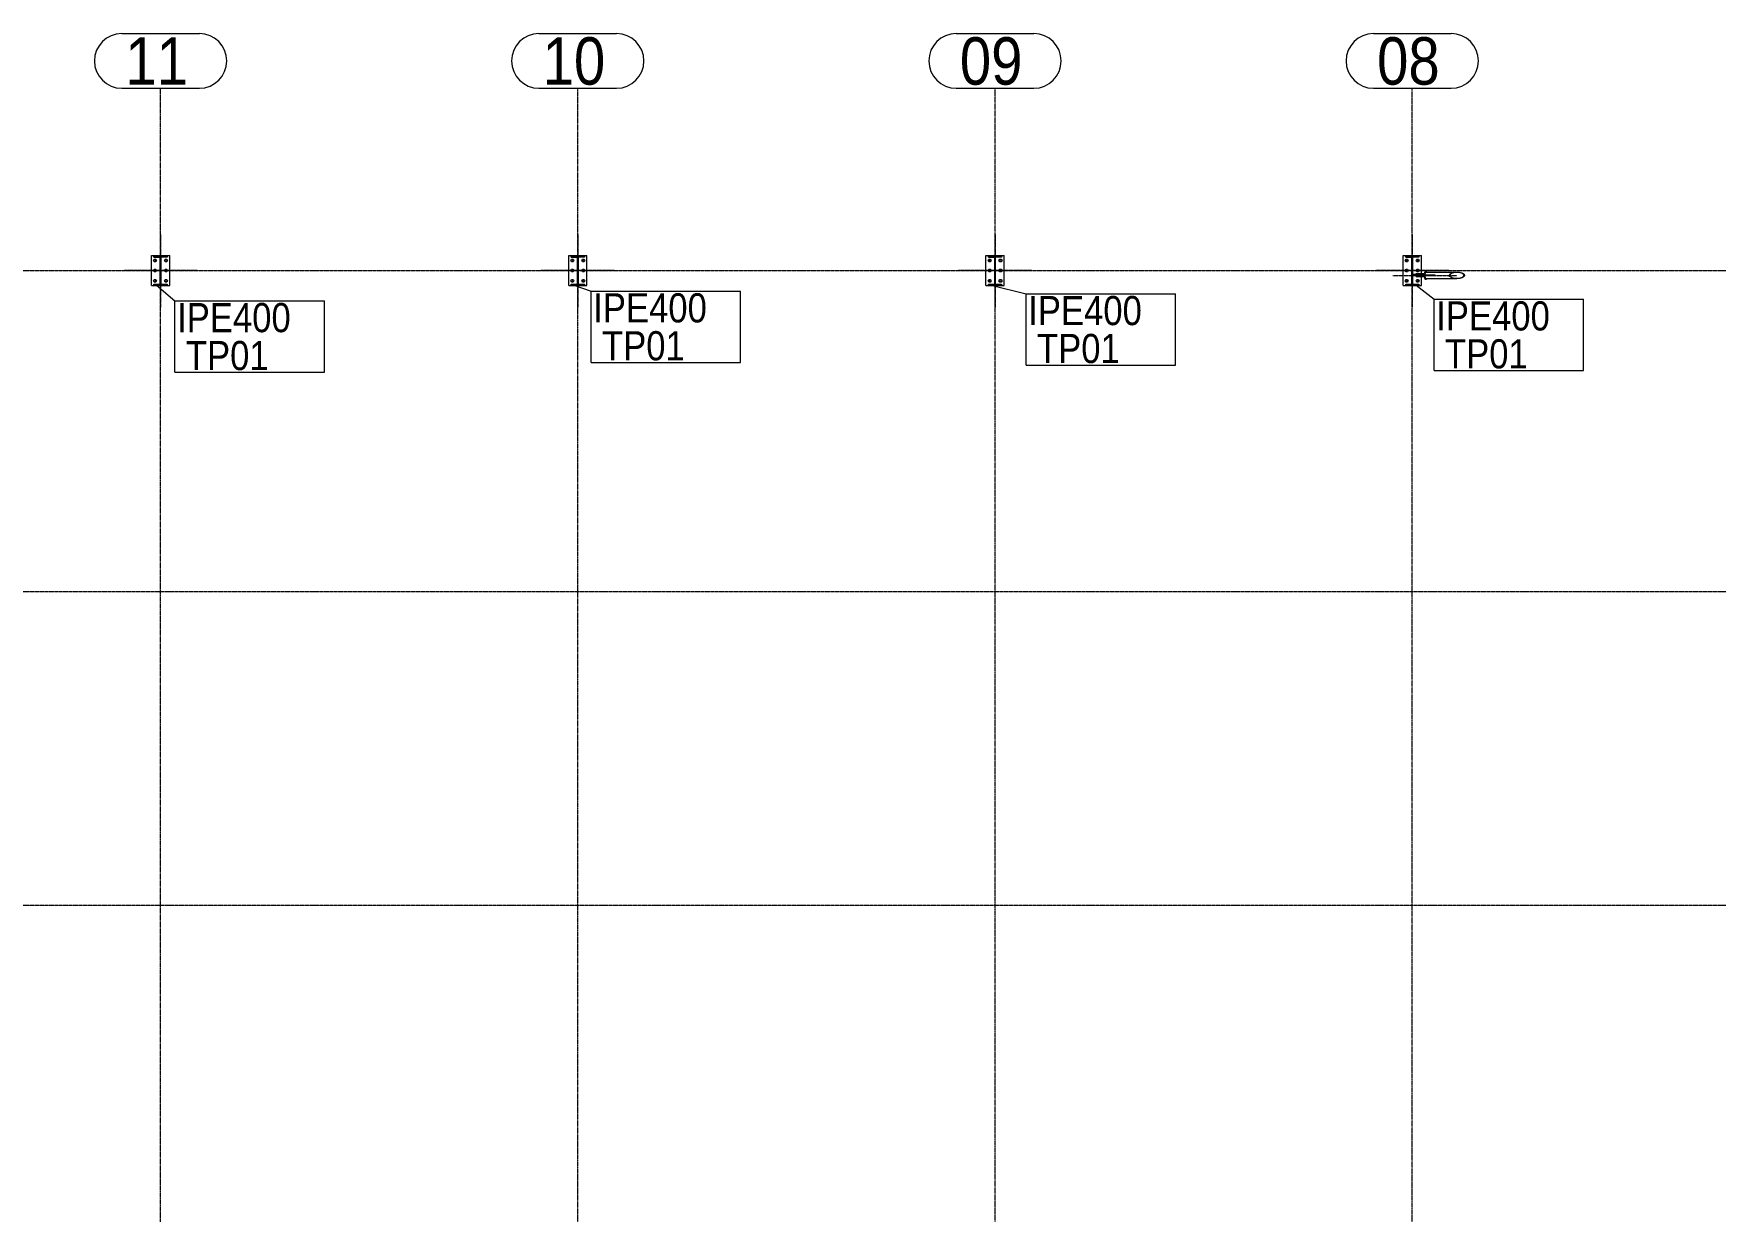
# Model space of a CAD drawing. Header units: millimetres. Extents: x 178198 to 9785548, y 9608 to 2087470.
# Drawn here: x 8527230 to 8988342, y 1764438 to 2087470 of the extents above; entities that cross this region are included whole.
import ezdxf

# ---------------------------------------------------------------- set-up
doc = ezdxf.new("R2010")
doc.units = ezdxf.units.MM
doc.linetypes.add('XKITLINE00', pattern=[0])
doc.linetypes.add('XKITLINE03', pattern=[6, 3, -1, 1, -1])
for name, color, linetype, lineweight in [('Bolt', 7, 'Continuous', 0), ('Part', 2, 'Continuous', 0), ('PartMark', 3, 'Continuous', 0), ('S-GRID', 1, 'Continuous', 0)]:
    doc.layers.add(name, color=color, linetype=linetype, lineweight=lineweight)
doc.styles.add('Arial', font='arial.ttf', dxfattribs={"height": 2.034003})

msp = doc.modelspace()

# ---------------------------------------------------------------- linework, layer by layer
at = {"layer": 'Bolt', "linetype": 'XKITLINE00', "lineweight": 0}
for p, q in [((8906292.57613, 2021670.0044), (8908504.59503, 2021670.0044)), ((8906292.57613, 2021470.0044), (8906292.57613, 2021670.0044)), ((8906292.57613, 2020870.0044), (8906292.57613, 2021070.0044)), ((8906292.57613, 2020870.0044), (8908504.59503, 2020870.0044)), ((8906472.93235, 2021470.0044), (8906472.93235, 2021670.0044)), ((8906472.93235, 2020870.0044), (8906472.93235, 2021070.0044)), ((8906783.34607, 2021470.0044), (8906783.34607, 2021670.0044)), ((8906783.34607, 2020870.0044), (8906783.34607, 2021070.0044)), ((8906913.40358, 2021470.0044), (8906913.40358, 2021670.0044)), ((8906913.40358, 2020870.0044), (8906913.40358, 2021070.0044)), ((8906973.52393, 2021470.0044), (8906973.52393, 2021670.0044)), ((8906973.52393, 2020870.0044), (8906973.52393, 2021070.0044)), ((8907283.93765, 2021470.0044), (8907283.93765, 2021670.0044)), ((8907283.93765, 2020870.0044), (8907283.93765, 2021070.0044)), ((8907383.176, 2021470.0044), (8907383.176, 2021670.0044)), ((8907383.176, 2020870.0044), (8907383.176, 2021070.0044)), ((8907563.53222, 2021470.0044), (8907563.53222, 2021670.0044)), ((8907563.53222, 2020870.0044), (8907563.53222, 2021070.0044)), ((8907873.94594, 2021470.0044), (8907873.94594, 2021670.0044)), ((8907873.94594, 2020870.0044), (8907873.94594, 2021070.0044)), ((8908004.00345, 2021470.0044), (8908004.00345, 2021670.0044)), ((8908004.00345, 2020870.0044), (8908004.00345, 2021070.0044)), ((8908064.1238, 2021470.0044), (8908064.1238, 2021670.0044)), ((8908064.1238, 2020870.0044), (8908064.1238, 2021070.0044)), ((8908374.53752, 2021470.0044), (8908374.53752, 2021670.0044)), ((8908374.53752, 2020870.0044), (8908374.53752, 2021070.0044)), ((8908504.59503, 2021470.0044), (8908504.59503, 2021670.0044)), ((8908504.59503, 2020870.0044), (8908504.59503, 2020985.86207))]:
    msp.add_line(p, q, dxfattribs=at)
at = {"layer": 'Part', "linetype": 'XKITLINE03', "lineweight": 0}
for p, q in [((8562030.51082, 2032470.00443), (8562030.51082, 2012470.00443)), ((8676430.51082, 2032470.00443), (8676430.51082, 2012470.00443)), ((8790830.51082, 2032470.00443), (8790830.51082, 2012470.00443)), ((8905230.51082, 2032470.00443), (8905230.51082, 2012470.00443)), ((8572030.51082, 2022470.00443), (8552030.51082, 2022470.00443)), ((8686430.51082, 2022470.00443), (8666430.51082, 2022470.00443)), ((8800830.51082, 2022470.00443), (8780830.51082, 2022470.00443)), ((8915230.51082, 2022470.00443), (8895230.51082, 2022470.00443)), ((8899946.15315, 2021170.00443), (8917469.25097, 2021170.00443)), ((8560530.51082, 2019670.00443), (8560530.51082, 2019670.00443)), ((8674930.51082, 2019670.00443), (8674930.51082, 2019670.00443)), ((8789330.51082, 2019670.00443), (8789330.51082, 2019670.00443)), ((8903730.51082, 2019670.00443), (8903730.51082, 2019670.00443))]:
    msp.add_line(p, q, dxfattribs=at)
at = {"layer": 'Part', "linetype": 'XKITLINE00', "lineweight": 0}
for p, q in [((8559530.51082, 2018370.00443), (8559530.51082, 2026570.00443)), ((8559530.51082, 2026570.00443), (8564530.51082, 2026570.00443)), ((8560114.81863, 2025270.00443), (8560322.66473, 2025630.00443)), ((8560322.66473, 2024910.00443), (8560114.81863, 2025270.00443)), ((8560230.51082, 2026200.00443), (8560230.51082, 2026470.00443)), ((8560230.51082, 2026470.00443), (8563830.51082, 2026470.00443)), ((8560230.51082, 2026200.00443), (8561944.51082, 2026200.00443)), ((8560245.38811, 2026200.00443), (8560515.38811, 2026470.00443)), ((8560322.66473, 2025630.00443), (8560738.35692, 2025630.00443)), ((8560738.35692, 2024910.00443), (8560322.66473, 2024910.00443)), ((8560738.35692, 2025630.00443), (8560946.20302, 2025270.00443)), ((8560946.20302, 2025270.00443), (8560738.35692, 2024910.00443)), ((8561944.51082, 2018740.00443), (8561944.51082, 2026200.00443)), ((8563830.51082, 2026200.00443), (8562116.51083, 2026200.00443)), ((8562116.51083, 2026200.00443), (8562116.51083, 2018740.00443)), ((8563114.81863, 2025270.00443), (8563322.66473, 2025630.00443)), ((8563322.66473, 2024910.00443), (8563114.81863, 2025270.00443)), ((8563322.66473, 2025630.00443), (8563738.35692, 2025630.00443)), ((8563738.35692, 2024910.00443), (8563322.66473, 2024910.00443)), ((8563738.35692, 2025630.00443), (8563946.20302, 2025270.00443)), ((8563946.20302, 2025270.00443), (8563738.35692, 2024910.00443)), ((8563830.51082, 2026470.00443), (8563830.51082, 2026200.00443)), ((8564530.51082, 2018370.00443), (8564530.51082, 2026570.00443)), ((8673930.51082, 2018370.00443), (8673930.51082, 2026570.00443)), ((8673930.51082, 2026570.00443), (8678930.51082, 2026570.00443)), ((8674514.81863, 2025270.00443), (8674722.66473, 2025630.00443)), ((8674722.66473, 2024910.00443), (8674514.81863, 2025270.00443)), ((8674630.51082, 2026200.00443), (8674630.51082, 2026470.00443)), ((8674630.51082, 2026470.00443), (8678230.51082, 2026470.00443)), ((8674630.51082, 2026200.00443), (8676344.51082, 2026200.00443)), ((8674645.38811, 2026200.00443), (8674915.38811, 2026470.00443)), ((8674722.66473, 2025630.00443), (8675138.35692, 2025630.00443)), ((8675138.35692, 2024910.00443), (8674722.66473, 2024910.00443)), ((8675138.35692, 2025630.00443), (8675346.20302, 2025270.00443)), ((8675346.20302, 2025270.00443), (8675138.35692, 2024910.00443)), ((8676344.51082, 2018740.00443), (8676344.51082, 2026200.00443)), ((8678230.51082, 2026200.00443), (8676516.51083, 2026200.00443)), ((8676516.51083, 2026200.00443), (8676516.51083, 2018740.00443)), ((8677514.81863, 2025270.00443), (8677722.66473, 2025630.00443)), ((8677722.66473, 2024910.00443), (8677514.81863, 2025270.00443)), ((8677722.66473, 2025630.00443), (8678138.35692, 2025630.00443)), ((8678138.35692, 2024910.00443), (8677722.66473, 2024910.00443)), ((8678138.35692, 2025630.00443), (8678346.20302, 2025270.00443)), ((8678346.20302, 2025270.00443), (8678138.35692, 2024910.00443)), ((8678230.51082, 2026470.00443), (8678230.51082, 2026200.00443)), ((8678930.51082, 2018370.00443), (8678930.51082, 2026570.00443)), ((8788330.51082, 2018370.00443), (8788330.51082, 2026570.00443)), ((8788330.51082, 2026570.00443), (8793330.51082, 2026570.00443)), ((8788914.81863, 2025270.00443), (8789122.66473, 2025630.00443)), ((8789122.66473, 2024910.00443), (8788914.81863, 2025270.00443)), ((8789030.51082, 2026200.00443), (8789030.51082, 2026470.00443)), ((8789030.51082, 2026470.00443), (8792630.51082, 2026470.00443)), ((8789030.51082, 2026200.00443), (8790744.51082, 2026200.00443)), ((8789045.38811, 2026200.00443), (8789315.38811, 2026470.00443)), ((8789122.66473, 2025630.00443), (8789538.35692, 2025630.00443)), ((8789538.35692, 2024910.00443), (8789122.66473, 2024910.00443)), ((8789538.35692, 2025630.00443), (8789746.20302, 2025270.00443)), ((8789746.20302, 2025270.00443), (8789538.35692, 2024910.00443)), ((8790744.51082, 2018740.00443), (8790744.51082, 2026200.00443)), ((8792630.51082, 2026200.00443), (8790916.51083, 2026200.00443)), ((8790916.51083, 2026200.00443), (8790916.51083, 2018740.00443)), ((8791914.81863, 2025270.00443), (8792122.66473, 2025630.00443)), ((8792122.66473, 2024910.00443), (8791914.81863, 2025270.00443)), ((8792122.66473, 2025630.00443), (8792538.35692, 2025630.00443)), ((8792538.35692, 2024910.00443), (8792122.66473, 2024910.00443)), ((8792538.35692, 2025630.00443), (8792746.20302, 2025270.00443)), ((8792746.20302, 2025270.00443), (8792538.35692, 2024910.00443)), ((8792630.51082, 2026470.00443), (8792630.51082, 2026200.00443)), ((8793330.51082, 2018370.00443), (8793330.51082, 2026570.00443)), ((8902730.51082, 2018370.00443), (8902730.51082, 2026570.00443)), ((8902730.51082, 2026570.00443), (8907730.51082, 2026570.00443)), ((8903314.81863, 2025270.00443), (8903522.66473, 2025630.00443)), ((8903522.66473, 2024910.00443), (8903314.81863, 2025270.00443)), ((8903430.51082, 2026200.00443), (8903430.51082, 2026470.00443)), ((8903430.51082, 2026470.00443), (8907030.51082, 2026470.00443)), ((8903430.51082, 2026200.00443), (8905144.51082, 2026200.00443)), ((8903445.38811, 2026200.00443), (8903715.38811, 2026470.00443)), ((8903522.66473, 2025630.00443), (8903938.35692, 2025630.00443)), ((8903938.35692, 2024910.00443), (8903522.66473, 2024910.00443)), ((8903938.35692, 2025630.00443), (8904146.20302, 2025270.00443)), ((8904146.20302, 2025270.00443), (8903938.35692, 2024910.00443)), ((8905144.51082, 2018740.00443), (8905144.51082, 2026200.00443)), ((8907030.51082, 2026200.00443), (8905316.51083, 2026200.00443)), ((8905316.51083, 2026200.00443), (8905316.51083, 2018740.00443)), ((8906314.81863, 2025270.00443), (8906522.66473, 2025630.00443)), ((8906522.66473, 2024910.00443), (8906314.81863, 2025270.00443)), ((8906522.66473, 2025630.00443), (8906938.35692, 2025630.00443)), ((8906938.35692, 2024910.00443), (8906522.66473, 2024910.00443)), ((8906938.35692, 2025630.00443), (8907146.20302, 2025270.00443)), ((8907146.20302, 2025270.00443), (8906938.35692, 2024910.00443)), ((8907030.51082, 2026470.00443), (8907030.51082, 2026200.00443)), ((8907730.51082, 2021470.0044), (8907730.51082, 2026570.00443)), ((8560114.81863, 2022470.00443), (8560322.66473, 2022830.00443)), ((8560322.66473, 2022110.00443), (8560114.81863, 2022470.00443)), ((8560114.81863, 2019670.00443), (8560322.66473, 2020030.00443)), ((8560322.66473, 2022830.00443), (8560738.35692, 2022830.00443)), ((8560738.35692, 2022110.00443), (8560322.66473, 2022110.00443)), ((8560322.66473, 2020030.00443), (8560738.35692, 2020030.00443)), ((8560738.35692, 2022830.00443), (8560946.20302, 2022470.00443)), ((8560946.20302, 2022470.00443), (8560738.35692, 2022110.00443)), ((8560738.35692, 2020030.00443), (8560946.20302, 2019670.00443)), ((8561944.51082, 2022241.56579), (8562116.51083, 2022413.56579)), ((8563114.81863, 2022470.00443), (8563322.66473, 2022830.00443)), ((8563322.66473, 2022110.00443), (8563114.81863, 2022470.00443)), ((8563114.81863, 2019670.00443), (8563322.66473, 2020030.00443)), ((8563322.66473, 2022830.00443), (8563738.35692, 2022830.00443)), ((8563738.35692, 2022110.00443), (8563322.66473, 2022110.00443)), ((8563322.66473, 2020030.00443), (8563738.35692, 2020030.00443)), ((8563738.35692, 2022830.00443), (8563946.20302, 2022470.00443)), ((8563946.20302, 2022470.00443), (8563738.35692, 2022110.00443)), ((8563738.35692, 2020030.00443), (8563946.20302, 2019670.00443)), ((8674514.81863, 2022470.00443), (8674722.66473, 2022830.00443)), ((8674722.66473, 2022110.00443), (8674514.81863, 2022470.00443)), ((8674514.81863, 2019670.00443), (8674722.66473, 2020030.00443)), ((8674722.66473, 2022830.00443), (8675138.35692, 2022830.00443)), ((8675138.35692, 2022110.00443), (8674722.66473, 2022110.00443)), ((8674722.66473, 2020030.00443), (8675138.35692, 2020030.00443)), ((8675138.35692, 2022830.00443), (8675346.20302, 2022470.00443)), ((8675346.20302, 2022470.00443), (8675138.35692, 2022110.00443)), ((8675138.35692, 2020030.00443), (8675346.20302, 2019670.00443)), ((8676344.51082, 2022241.56579), (8676516.51083, 2022413.56579)), ((8677514.81863, 2022470.00443), (8677722.66473, 2022830.00443)), ((8677722.66473, 2022110.00443), (8677514.81863, 2022470.00443)), ((8677514.81863, 2019670.00443), (8677722.66473, 2020030.00443)), ((8677722.66473, 2022830.00443), (8678138.35692, 2022830.00443)), ((8678138.35692, 2022110.00443), (8677722.66473, 2022110.00443)), ((8677722.66473, 2020030.00443), (8678138.35692, 2020030.00443)), ((8678138.35692, 2022830.00443), (8678346.20302, 2022470.00443)), ((8678346.20302, 2022470.00443), (8678138.35692, 2022110.00443)), ((8678138.35692, 2020030.00443), (8678346.20302, 2019670.00443)), ((8788914.81863, 2022470.00443), (8789122.66473, 2022830.00443)), ((8789122.66473, 2022110.00443), (8788914.81863, 2022470.00443)), ((8788914.81863, 2019670.00443), (8789122.66473, 2020030.00443)), ((8789122.66473, 2022830.00443), (8789538.35692, 2022830.00443)), ((8789538.35692, 2022110.00443), (8789122.66473, 2022110.00443)), ((8789122.66473, 2020030.00443), (8789538.35692, 2020030.00443)), ((8789538.35692, 2022830.00443), (8789746.20302, 2022470.00443)), ((8789746.20302, 2022470.00443), (8789538.35692, 2022110.00443)), ((8789538.35692, 2020030.00443), (8789746.20302, 2019670.00443)), ((8790744.51082, 2022241.56579), (8790916.51083, 2022413.56579)), ((8791914.81863, 2022470.00443), (8792122.66473, 2022830.00443)), ((8792122.66473, 2022110.00443), (8791914.81863, 2022470.00443)), ((8791914.81863, 2019670.00443), (8792122.66473, 2020030.00443)), ((8792122.66473, 2022830.00443), (8792538.35692, 2022830.00443)), ((8792538.35692, 2022110.00443), (8792122.66473, 2022110.00443)), ((8792122.66473, 2020030.00443), (8792538.35692, 2020030.00443)), ((8792538.35692, 2022830.00443), (8792746.20302, 2022470.00443)), ((8792746.20302, 2022470.00443), (8792538.35692, 2022110.00443)), ((8792538.35692, 2020030.00443), (8792746.20302, 2019670.00443)), ((8903314.81863, 2022470.00443), (8903522.66473, 2022830.00443)), ((8903522.66473, 2022110.00443), (8903314.81863, 2022470.00443)), ((8903314.81863, 2019670.00443), (8903522.66473, 2020030.00443)), ((8903522.66473, 2022830.00443), (8903938.35692, 2022830.00443)), ((8903938.35692, 2022110.00443), (8903522.66473, 2022110.00443)), ((8903522.66473, 2020030.00443), (8903938.35692, 2020030.00443)), ((8903938.35692, 2022830.00443), (8904146.20302, 2022470.00443)), ((8904146.20302, 2022470.00443), (8903938.35692, 2022110.00443)), ((8903938.35692, 2020030.00443), (8904146.20302, 2019670.00443)), ((8905144.51082, 2022241.56579), (8905316.51083, 2022413.56579)), ((8905316.51083, 2021470.0044), (8908514.20869, 2021470.0044)), ((8908084.06592, 2021270.0044), (8905316.51083, 2021270.0044)), ((8905804.53153, 2021070.0044), (8905804.53153, 2021270.0044)), ((8911398.42783, 2021070.0044), (8905804.53153, 2021070.0044)), ((8905902.86625, 2021070.0044), (8905902.86625, 2021270.0044)), ((8906314.81863, 2022470.00443), (8906522.66473, 2022830.00443)), ((8906522.66473, 2022110.00443), (8906314.81863, 2022470.00443)), ((8906314.81863, 2019670.00443), (8906522.66473, 2020030.00443)), ((8906522.66473, 2022830.00443), (8906938.35692, 2022830.00443)), ((8906938.35692, 2022110.00443), (8906522.66473, 2022110.00443)), ((8906522.66473, 2020030.00443), (8906938.35692, 2020030.00443)), ((8906938.35692, 2022830.00443), (8907146.20302, 2022470.00443)), ((8907146.20302, 2022470.00443), (8906938.35692, 2022110.00443)), ((8906938.35692, 2020030.00443), (8907146.20302, 2019670.00443)), ((8907730.51082, 2018370.00443), (8907730.51082, 2021070.0044)), ((8907996.04513, 2021270.0044), (8907996.04513, 2021470.0044)), ((8908084.06592, 2021270.0044), (8911398.42783, 2021270.0044)), ((8908523.89575, 2021586.7466), (8908497.61305, 2021270.0044)), ((8908497.61305, 2021070.0044), (8908523.89575, 2020753.26219)), ((8908622.37275, 2021940.04358), (8908523.89575, 2021586.7466)), ((8908523.89575, 2020753.26219), (8908622.37275, 2020399.96521)), ((8908588.49637, 2021270.0044), (8908614.77907, 2021586.7466)), ((8908614.77907, 2020753.26219), (8908588.49637, 2021070.0044)), ((8908614.77907, 2021586.7466), (8908713.25607, 2021940.04358)), ((8908713.25607, 2020399.96521), (8908614.77907, 2020753.26219)), ((8908769.754, 2022176.10908), (8908622.37275, 2021940.04358)), ((8908622.37275, 2020399.96521), (8908769.754, 2020163.89971)), ((8908691.8601, 2021510.21), (8908671.92827, 2021270.0044)), ((8908671.92828, 2021070.0044), (8908691.8601, 2020829.79886)), ((8908772.25135, 2021798.62236), (8908691.8601, 2021510.21)), ((8908691.8601, 2020829.79886), (8908772.25135, 2020541.3865)), ((8908713.25607, 2021940.04358), (8908860.63732, 2022176.10908)), ((8908860.63732, 2020163.89971), (8908713.25607, 2020399.96521)), ((8908943.60203, 2022259.00426), (8908769.754, 2022176.10908)), ((8908769.754, 2020163.89971), (8908943.60203, 2020081.00453)), ((8908892.56534, 2021991.33334), (8908772.25135, 2021798.62236)), ((8908772.25135, 2020541.3865), (8908892.56534, 2020348.67553)), ((8908860.63732, 2022176.10908), (8909034.48535, 2022259.00426)), ((8909034.48535, 2020081.00453), (8908860.63732, 2020163.89971)), ((8909034.48538, 2022059.00443), (8908892.56534, 2021991.33334)), ((8908892.56534, 2020348.67553), (8909034.48538, 2020281.00443)), ((8908943.60203, 2022259.00426), (8909034.48535, 2022259.00426)), ((8908943.60203, 2020081.00453), (8909034.48535, 2020081.00453)), ((8909034.48535, 2022259.00426), (8909208.33338, 2022176.10908)), ((8909208.33338, 2020163.89971), (8909034.48535, 2020081.00453)), ((8909034.48538, 2022059.00443), (8917469.25097, 2022059.00443)), ((8909034.48538, 2020281.00443), (8917469.25097, 2020281.00443)), ((8909208.33338, 2022176.10908), (8909281.44457, 2022059.00443)), ((8909281.44462, 2020281.00443), (8909208.33338, 2020163.89971)), ((8911264.98216, 2021070.0044), (8911264.98216, 2021270.0044)), ((8911398.42794, 2021270.0044), (8911390.13012, 2021170.00443)), ((8911390.13012, 2021170.00443), (8911398.42794, 2021070.0044)), ((8915338.17238, 2021170.00443), (8915500.39108, 2021510.21)), ((8915500.39108, 2020829.79886), (8915338.17238, 2021170.00443)), ((8915500.39108, 2021510.21), (8915962.35085, 2021798.62236)), ((8915500.39108, 2020829.79886), (8915500.39108, 2020829.79886)), ((8915500.39108, 2020829.79886), (8915500.39108, 2020829.79886)), ((8915962.35085, 2020541.3865), (8915500.39108, 2020829.79886)), ((8915677.56632, 2021479.59533), (8915529.94548, 2021170.00443)), ((8915529.94548, 2021170.00443), (8915677.56632, 2020860.41354)), ((8916097.95491, 2021742.05382), (8915677.56632, 2021479.59533)), ((8915677.56632, 2020860.41354), (8916097.95491, 2020597.95505)), ((8915962.35085, 2021798.62236), (8916653.7225, 2021991.33334)), ((8916653.7225, 2020348.67553), (8915962.35085, 2020541.3865)), ((8916727.11089, 2021917.42297), (8916097.95491, 2021742.05382)), ((8916097.95491, 2020597.95505), (8916727.11089, 2020422.58589)), ((8916653.7225, 2021991.33334), (8917469.25097, 2022059.00443)), ((8917469.25097, 2020281.00443), (8916653.7225, 2020348.67553)), ((8917469.25097, 2021979.00443), (8916727.11089, 2021917.42297)), ((8916727.11089, 2020422.58589), (8917469.25097, 2020361.00443)), ((8917170.20639, 2021954.19025), (8917096.33602, 2022028.06062)), ((8917469.25097, 2022059.00443), (8918284.77945, 2021991.33334)), ((8918211.39106, 2021917.42297), (8917469.25097, 2021979.00443)), ((8917469.25097, 2020361.00443), (8918211.39106, 2020422.58589)), ((8918284.77945, 2020348.67553), (8917469.25097, 2020281.00443)), ((8918840.54704, 2021742.05382), (8918211.39106, 2021917.42297)), ((8918211.39106, 2020422.58589), (8918840.54704, 2020597.95505)), ((8918284.77945, 2021991.33334), (8918976.1511, 2021798.62236)), ((8918976.1511, 2020541.3865), (8918284.77945, 2020348.67553)), ((8918668.70639, 2020455.69024), (8918594.90981, 2020529.48682)), ((8919260.93563, 2021479.59533), (8918840.54704, 2021742.05382)), ((8918840.54704, 2020597.95505), (8919260.93563, 2020860.41354)), ((8918976.1511, 2021798.62236), (8919438.11087, 2021510.21)), ((8919438.11087, 2020829.79886), (8918976.1511, 2020541.3865)), ((8919408.55647, 2021170.00443), (8919260.93563, 2021479.59533)), ((8919260.93563, 2020860.41354), (8919408.55647, 2021170.00443)), ((8919438.11087, 2021510.21), (8919600.32957, 2021170.00443)), ((8919600.32957, 2021170.00443), (8919438.11087, 2020829.79886)), ((8559530.51082, 2018370.00443), (8564530.51082, 2018370.00443)), ((8560322.66473, 2019310.00443), (8560114.81863, 2019670.00443)), ((8560230.51082, 2018470.00443), (8560230.51082, 2018740.00443)), ((8560230.51082, 2018740.00443), (8561944.51082, 2018740.00443)), ((8563830.51082, 2018470.00443), (8560230.51082, 2018470.00443)), ((8560738.35692, 2019310.00443), (8560322.66473, 2019310.00443)), ((8560946.20302, 2019670.00443), (8560738.35692, 2019310.00443)), ((8562116.51083, 2018740.00443), (8563830.51082, 2018740.00443)), ((8563322.66473, 2019310.00443), (8563114.81863, 2019670.00443)), ((8563738.35692, 2019310.00443), (8563322.66473, 2019310.00443)), ((8563946.20302, 2019670.00443), (8563738.35692, 2019310.00443)), ((8563830.51082, 2018740.00443), (8563830.51082, 2018470.00443)), ((8563830.51082, 2018470.00443), (8563830.51082, 2018470.00443)), ((8563830.51082, 2018470.00443), (8563830.51082, 2018470.00443)), ((8673930.51082, 2018370.00443), (8678930.51082, 2018370.00443)), ((8674722.66473, 2019310.00443), (8674514.81863, 2019670.00443)), ((8674630.51082, 2018470.00443), (8674630.51082, 2018740.00443)), ((8674630.51082, 2018740.00443), (8676344.51082, 2018740.00443)), ((8678230.51082, 2018470.00443), (8674630.51082, 2018470.00443)), ((8675138.35692, 2019310.00443), (8674722.66473, 2019310.00443)), ((8675346.20302, 2019670.00443), (8675138.35692, 2019310.00443)), ((8676516.51083, 2018740.00443), (8678230.51082, 2018740.00443)), ((8677722.66473, 2019310.00443), (8677514.81863, 2019670.00443)), ((8678138.35692, 2019310.00443), (8677722.66473, 2019310.00443)), ((8678346.20302, 2019670.00443), (8678138.35692, 2019310.00443)), ((8678230.51082, 2018740.00443), (8678230.51082, 2018470.00443)), ((8788330.51082, 2018370.00443), (8793330.51082, 2018370.00443)), ((8789122.66473, 2019310.00443), (8788914.81863, 2019670.00443)), ((8789030.51082, 2018470.00443), (8789030.51082, 2018740.00443)), ((8789030.51082, 2018740.00443), (8790744.51082, 2018740.00443)), ((8792630.51082, 2018470.00443), (8789030.51082, 2018470.00443)), ((8789538.35692, 2019310.00443), (8789122.66473, 2019310.00443)), ((8789746.20302, 2019670.00443), (8789538.35692, 2019310.00443)), ((8790916.51083, 2018740.00443), (8792630.51082, 2018740.00443)), ((8792122.66473, 2019310.00443), (8791914.81863, 2019670.00443)), ((8792538.35692, 2019310.00443), (8792122.66473, 2019310.00443)), ((8792746.20302, 2019670.00443), (8792538.35692, 2019310.00443)), ((8792630.51082, 2018740.00443), (8792630.51082, 2018470.00443)), ((8792630.51082, 2018470.00443), (8792630.51082, 2018470.00443)), ((8792630.51082, 2018470.00443), (8792630.51082, 2018470.00443)), ((8902730.51082, 2018370.00443), (8907730.51082, 2018370.00443)), ((8903522.66473, 2019310.00443), (8903314.81863, 2019670.00443)), ((8903430.51082, 2018470.00443), (8903430.51082, 2018740.00443)), ((8903430.51082, 2018740.00443), (8905144.51082, 2018740.00443)), ((8907030.51082, 2018470.00443), (8903430.51082, 2018470.00443)), ((8903938.35692, 2019310.00443), (8903522.66473, 2019310.00443)), ((8904146.20302, 2019670.00443), (8903938.35692, 2019310.00443)), ((8905316.51083, 2018740.00443), (8907030.51082, 2018740.00443)), ((8906522.66473, 2019310.00443), (8906314.81863, 2019670.00443)), ((8906938.35692, 2019310.00443), (8906522.66473, 2019310.00443)), ((8907146.20302, 2019670.00443), (8906938.35692, 2019310.00443)), ((8907030.51082, 2018740.00443), (8907030.51082, 2018470.00443)), ((8907030.51082, 2018470.00443), (8907030.51082, 2018470.00443)), ((8907030.51082, 2018470.00443), (8907030.51082, 2018470.00443))]:
    msp.add_line(p, q, dxfattribs=at)
for centre, start, end in [((8560530.51082, 2025270.00443), 0, 180), ((8560530.51082, 2025270.00443), 180, 0), ((8563530.51082, 2025270.00443), 0, 180), ((8563530.51082, 2025270.00443), 180, 0), ((8674930.51082, 2025270.00443), 0, 180), ((8674930.51082, 2025270.00443), 180, 0), ((8677930.51082, 2025270.00443), 0, 180), ((8677930.51082, 2025270.00443), 180, 0), ((8789330.51082, 2025270.00443), 0, 180), ((8789330.51082, 2025270.00443), 180, 0), ((8792330.51082, 2025270.00443), 0, 180), ((8792330.51082, 2025270.00443), 180, 0), ((8903730.51082, 2025270.00443), 0, 180), ((8903730.51082, 2025270.00443), 180, 0), ((8906730.51082, 2025270.00443), 0, 180), ((8906730.51082, 2025270.00443), 180, 0), ((8560530.51082, 2022470.00443), 0, 180), ((8560530.51082, 2022470.00443), 180, 0), ((8560530.51082, 2019670.00443), 0, 180), ((8563530.51082, 2022470.00443), 0, 180), ((8563530.51082, 2022470.00443), 180, 0), ((8563530.51082, 2019670.00443), 0, 180), ((8674930.51082, 2022470.00443), 0, 180), ((8674930.51082, 2022470.00443), 180, 0), ((8674930.51082, 2019670.00443), 0, 180), ((8677930.51082, 2022470.00443), 0, 180), ((8677930.51082, 2022470.00443), 180, 0), ((8677930.51082, 2019670.00443), 0, 180), ((8789330.51082, 2022470.00443), 0, 180), ((8789330.51082, 2022470.00443), 180, 0), ((8789330.51082, 2019670.00443), 0, 180), ((8792330.51082, 2022470.00443), 0, 180), ((8792330.51082, 2022470.00443), 180, 0), ((8792330.51082, 2019670.00443), 0, 180), ((8903730.51082, 2022470.00443), 0, 180), ((8903730.51082, 2022470.00443), 180, 0), ((8903730.51082, 2019670.00443), 0, 180), ((8906730.51082, 2022470.00443), 0, 180), ((8906730.51082, 2022470.00443), 180, 0), ((8906730.51082, 2019670.00443), 0, 180), ((8560530.51082, 2019670.00443), 180, 0), ((8563530.51082, 2019670.00443), 180, 0), ((8674930.51082, 2019670.00443), 180, 0), ((8677930.51082, 2019670.00443), 180, 0), ((8789330.51082, 2019670.00443), 180, 0), ((8792330.51082, 2019670.00443), 180, 0), ((8903730.51082, 2019670.00443), 180, 0), ((8906730.51082, 2019670.00443), 180, 0)]:
    msp.add_arc(centre, 240, start, end, dxfattribs=at)
at = {"layer": 'PartMark', "linetype": 'XKITLINE00', "lineweight": 0}
for p, q in [((8560956.39082, 2018479.80443), (8565964.05468, 2014180.24088)), ((8675356.39082, 2018479.80443), (8680067.4502, 2016858.45156)), ((8680067.4502, 2016858.45156), (8721067.4502, 2016858.45156)), ((8680067.4502, 1997258.45156), (8680067.4502, 2016858.45156)), ((8721067.4502, 1997258.45156), (8721067.4502, 2016858.45156)), ((8789756.39082, 2018479.80443), (8799338.98373, 2016111.80617)), ((8799338.98373, 2016111.80617), (8840338.98373, 2016111.80617)), ((8799338.98373, 1996511.80617), (8799338.98373, 2016111.80617)), ((8840338.98373, 1996511.80617), (8840338.98373, 2016111.80617)), ((8906304.63082, 2018479.80443), (8911202.03301, 2014645.1813)), ((8565964.05468, 2014180.24088), (8606964.05468, 2014180.24088)), ((8565964.05468, 1994580.24088), (8565964.05468, 2014180.24088)), ((8606964.05468, 1994580.24088), (8606964.05468, 2014180.24088)), ((8911202.03301, 2014645.1813), (8952202.03301, 2014645.1813)), ((8911202.03301, 1995045.1813), (8911202.03301, 2014645.1813)), ((8952202.03301, 1995045.1813), (8952202.03301, 2014645.1813)), ((8680067.4502, 1997258.45156), (8721067.4502, 1997258.45156)), ((8565964.05468, 1994580.24088), (8606964.05468, 1994580.24088)), ((8799338.98373, 1996511.80617), (8840338.98373, 1996511.80617)), ((8911202.03301, 1995045.1813), (8952202.03301, 1995045.1813))]:
    msp.add_line(p, q, dxfattribs=at)
at = {"layer": 'S-GRID', "linetype": 'XKITLINE00', "lineweight": 0}
for p, q in [((8551388.42098, 2087470.00443), (8572672.60067, 2087470.00443)), ((8665788.42098, 2087470.00443), (8687072.60067, 2087470.00443)), ((8780188.42098, 2087470.00443), (8801472.60067, 2087470.00443)), ((8894588.42098, 2087470.00443), (8915872.60067, 2087470.00443)), ((8551388.42098, 2072470.00443), (8572672.60067, 2072470.00443)), ((8665788.42098, 2072470.00443), (8687072.60067, 2072470.00443)), ((8780188.42098, 2072470.00443), (8801472.60067, 2072470.00443)), ((8894588.42098, 2072470.00443), (8915872.60067, 2072470.00443))]:
    msp.add_line(p, q, dxfattribs=at)
at = {"layer": 'S-GRID', "linetype": 'XKITLINE03', "lineweight": 0}
for p, q in [((8562030.51082, 1582246.90561), (8562030.51082, 2072470.00443)), ((8676430.51082, 1583717.50614), (8676430.51082, 2072470.00443)), ((8790830.51082, 1583423.38604), (8790830.51082, 2072470.00443)), ((8905230.51082, 1581802.07934), (8905230.51082, 2072470.00443)), ((8054430.51082, 2022470.00443), (9756030.51082, 2022470.00443)), ((8054430.51082, 1934470.00443), (9756030.51082, 1934470.00443)), ((8054430.51082, 1848470.00443), (9756030.51082, 1848470.00443))]:
    msp.add_line(p, q, dxfattribs=at)
at = {"layer": 'S-GRID', "linetype": 'XKITLINE00', "lineweight": 0}
for centre, start, end in [((8551388.42098, 2079970.00443), 90, 270), ((8572672.60067, 2079970.00443), 270, 90), ((8665788.42098, 2079970.00443), 90, 270), ((8687072.60067, 2079970.00443), 270, 90), ((8780188.42098, 2079970.00443), 90, 270), ((8801472.60067, 2079970.00443), 270, 90), ((8894588.42098, 2079970.00443), 90, 270), ((8915872.60067, 2079970.00443), 270, 90)]:
    msp.add_arc(centre, 7500, start, end, dxfattribs=at)

# ---------------------------------------------------------------- texts
at = {"layer": 'PartMark', "style": 'Arial', "width": 0.85}
for s, p in [('IPE400', (8680667.4502, 2008258.45156)), ('IPE400', (8799938.98373, 2007511.80617)), ('IPE400', (8566564.05468, 2005580.24088)), ('IPE400', (8911802.03301, 2006045.1813)), ('TP01', (8683067.4502, 1997858.45156)), ('TP01', (8568964.05468, 1995180.24088)), ('TP01', (8802338.98373, 1997111.80617)), ('TP01', (8914202.03301, 1995645.1813))]:
    msp.add_text(s, height=8000, dxfattribs=at).set_placement(p)
at = {"layer": 'S-GRID', "style": 'Arial', "width": 0.85}
for s, p in [('11', (8552388.42098, 2073470.00443)), ('10', (8666788.42098, 2073470.00443)), ('09', (8781188.42098, 2073470.00443)), ('08', (8895588.42098, 2073470.00443))]:
    msp.add_text(s, height=13000, dxfattribs=at).set_placement(p)

doc.saveas('drawing.dxf')
